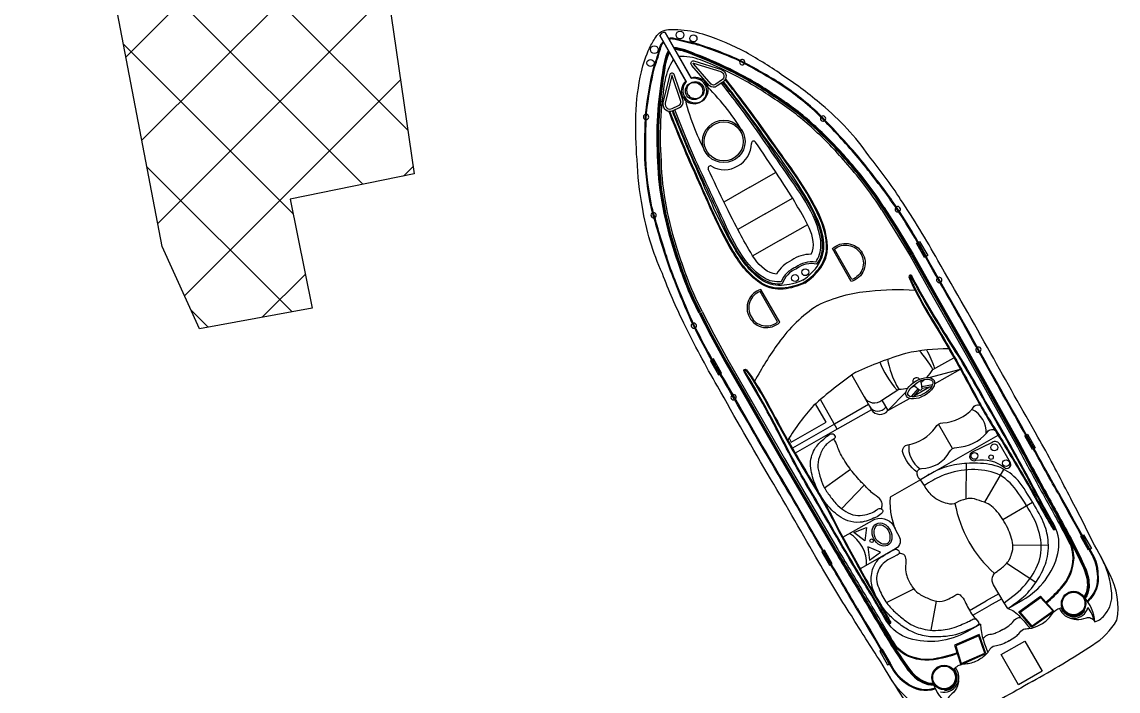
# Model space of a CAD drawing. Header units: metres. Extents: x 287290 to 291869, y 1996410 to 1999955.
# Drawn here: x 288211.4 to 288309.1, y 1996940.7 to 1997000.4 of the extents above; entities that cross this region are included whole.
import ezdxf

# ---------------------------------------------------------------- set-up
doc = ezdxf.new("R2010")
doc.units = ezdxf.units.M
doc.header["$MEASUREMENT"] = 0
doc.layers.add('PORT', color=5, linetype='Continuous')

msp = doc.modelspace()

# ---------------------------------------------------------------- linework, layer by layer
at = {"color": 32, "true_color": 0xcd6928}
for p, q in [((288276.304, 1996985.643), (288278.642, 1996986.978)), ((288276.304, 1996985.643), (288273.965, 1996984.308)), ((288277.656, 1996983.275), (288280.097, 1996984.668)), ((288277.656, 1996983.275), (288275.215, 1996981.881)), ((288279.008, 1996980.906), (288281.456, 1996982.304)), ((288279.008, 1996980.906), (288276.561, 1996979.509)), ((288292.277, 1996968.664), (288295.065, 1996969.407)), ((288292.76, 1996968.091), (288295.065, 1996969.407)), ((288291.62, 1996967.874), (288292.576, 1996968.04)), ((288291.646, 1996967.723), (288292.5, 1996967.871)), ((288288.598, 1996965.715), (288290.23, 1996967.395)), ((288291.286, 1996967.684), (288290.672, 1996966.962)), ((288291.403, 1996967.584), (288290.862, 1996966.948)), ((288290.96, 1996967.063), (288292.32, 1996967.84)), ((288288.068, 1996966.643), (288288.598, 1996965.715)), ((288288.598, 1996965.715), (288290.52, 1996966.812)), ((288283.831, 1996964.51), (288280.089, 1996962.373)), ((288284.086, 1996964.062), (288280.346, 1996961.927)), ((288294.356, 1996962.328), (288293.105, 1996964.519)), ((288292.196, 1996959.966), (288298.427, 1996963.523)), ((288282.948, 1996958.833), (288285.261, 1996960.484)), ((288295.57, 1996957.837), (288295.608, 1996961.005)), ((288297.24, 1996957.54), (288298.945, 1996960.481)), ((288284.469, 1996956.971), (288286.499, 1996959.07)), ((288298.838, 1996956.017), (288301.486, 1996957.553)), ((288299.744, 1996953.71), (288302.909, 1996953.75)), ((288299.204, 1996952.109), (288301.802, 1996950.407)), ((288288.473, 1996948.604), (288290.918, 1996949.82)), ((288298.488, 1996949.387), (288297.37, 1996948.748)), ((288292.448, 1996946.133), (288292.928, 1996948.716)), ((288295.872, 1996947.893), (288297.37, 1996948.748)), ((288298.748, 1996948.938), (288297.627, 1996948.298)), ((288296.163, 1996947.462), (288297.627, 1996948.298)), ((288306.062, 1996947.906), (288306.125, 1996947.863)), ((288293.677, 1996940.835), (288293.682, 1996940.758))]:
    msp.add_line(p, q, dxfattribs=at)
for points in [[(288301.47, 1996941.568, -0.01736), (288295.938, 1996938.583, -0.12634), (288292.945, 1996937.849, -0.172899), (288289.761, 1996940.429, -0.013884), (288287.959, 1996943.324, -0.008973), (288285.35, 1996947.436, -0.01509), (288282.458, 1996952.194, 0.002245), (288278.152, 1996959.62, -0.003342), (288273.411, 1996967.886, -0.016984), (288270.413, 1996973.518, -0.024546), (288268.502, 1996977.938, -0.067942), (288266.724, 1996983.853, -0.033948), (288266.242, 1996988.096, -0.022001), (288266.125, 1996992.06, -0.042872), (288266.629, 1996995.92, -0.059514), (288267.36, 1996998.049, -0.046364), (288267.914, 1996999.016, -0.104882), (288268.396, 1996999.493, -0.104882)], [(288301.47, 1996941.568, 0.01736), (288306.852, 1996944.814, 0.12634), (288309.005, 1996947.019, 0.172899), (288308.401, 1996951.072, 0.013884), (288306.824, 1996954.096, 0.008973), (288304.61, 1996958.432, 0.01509), (288301.981, 1996963.342, -0.002245), (288297.775, 1996970.825, 0.003342), (288293.067, 1996979.109, 0.016984), (288289.74, 1996984.553, 0.024546), (288286.905, 1996988.445, 0.067942), (288282.715, 1996992.983, 0.033948), (288279.305, 1996995.555, 0.022001), (288275.951, 1996997.671, 0.042872), (288272.371, 1996999.199, 0.059514), (288270.166, 1996999.652, 0.046364), (288269.052, 1996999.665, 0.104882), (288268.396, 1996999.493, 0.104882)], [(288285.789, 1996948.079, 0.006425), (288283.125, 1996952.605, 0.002217), (288278.827, 1996960.016, -0.003368), (288274.017, 1996968.327, -0.024633), (288271.111, 1996973.633, -0.015037), (288269.571, 1996977.326, -0.025439), (288268.81, 1996979.424, -0.013843), (288267.495, 1996983.878, -0.040266), (288266.949, 1996988.195, -0.016729), (288267.013, 1996992.262, -0.029739), (288267.735, 1996996.344, 0.01525), (288268.318, 1996998.205, -0.132389), (288268.486, 1996998.518, -0.028442), (288268.583, 1996998.623, -0.028442)], [(288285.856, 1996948.117, 0.006424), (288283.191, 1996952.644, 0.002217), (288278.893, 1996960.055, -0.003368), (288274.083, 1996968.366, -0.024633), (288271.181, 1996973.665, -0.015038), (288269.643, 1996977.355, -0.025461), (288268.883, 1996979.447, -0.013839), (288267.57, 1996983.896, -0.040238), (288267.026, 1996988.197, -0.016715), (288267.089, 1996992.255, -0.029693), (288267.808, 1996996.323, 0.015234), (288268.393, 1996998.186, -0.134036), (288268.543, 1996998.468, -0.024879), (288268.622, 1996998.554, -0.024879)], [(288303.832, 1996958.381, -0.006425), (288301.289, 1996962.976, -0.002217), (288297.091, 1996970.444, 0.003368), (288292.379, 1996978.811, 0.024633), (288289.286, 1996984.01, 0.015037), (288286.888, 1996987.214, 0.025439), (288285.469, 1996988.936, 0.013843), (288282.301, 1996992.332, 0.040266), (288278.861, 1996994.996, 0.016729), (288275.327, 1996997.009, 0.029739), (288271.444, 1996998.462, -0.01525), (288269.545, 1996998.905, 0.132389), (288269.19, 1996998.921, 0.028442), (288269.05, 1996998.89, 0.028442)], [(288303.765, 1996958.343, -0.006424), (288301.222, 1996962.939, -0.002217), (288297.024, 1996970.407, 0.003368), (288292.311, 1996978.774, 0.024633), (288289.223, 1996983.967, 0.015038), (288286.828, 1996987.167, 0.025461), (288285.412, 1996988.884, 0.013839), (288282.248, 1996992.277, 0.040238), (288278.82, 1996994.931, 0.016715), (288275.293, 1996996.94, 0.029693), (288271.425, 1996998.388, -0.015234), (288269.523, 1996998.831, 0.134036), (288269.204, 1996998.845, 0.024879), (288269.089, 1996998.821, 0.024879)], [(288271.781, 1996974.408, -0.031596), (288270.351, 1996977.641, -0.004928), (288269.583, 1996979.865, -0.02844), (288268.566, 1996983.835, -0.042875), (288268.11, 1996987.933, -0.035347), (288268.093, 1996992.049, -0.024093), (288268.537, 1996995.847, -0.079837), (288269.034, 1996997.833)], [(288271.849, 1996974.443, -0.031592), (288270.423, 1996977.667, -0.004926), (288269.656, 1996979.889, -0.028436), (288268.642, 1996983.85, -0.042895), (288268.187, 1996987.937, -0.035363), (288268.17, 1996992.044, -0.024111), (288268.614, 1996995.838, -0.077658), (288269.082, 1996997.75, -0.077658)], [(288271.917, 1996974.479, -0.031588), (288270.496, 1996977.693, -0.004924), (288269.729, 1996979.913, -0.028433), (288268.717, 1996983.865, -0.042917), (288268.264, 1996987.941, -0.035379), (288268.247, 1996992.039, -0.02413), (288268.69, 1996995.828, -0.075408), (288269.13, 1996997.665, -0.075408)], [(288288.278, 1996983.827, 0.031596), (288286.221, 1996986.702, 0.004928), (288284.696, 1996988.494, 0.02844), (288281.794, 1996991.388, 0.042875), (288278.496, 1996993.863, 0.035347), (288274.96, 1996995.97, 0.024093), (288271.464, 1996997.518, 0.079837), (288269.501, 1996998.1)], [(288288.213, 1996983.787, 0.031592), (288286.162, 1996986.653, 0.004926), (288284.639, 1996988.443, 0.028436), (288281.743, 1996991.33, 0.042895), (288278.454, 1996993.799, 0.035363), (288274.926, 1996995.901, 0.024111), (288271.433, 1996997.448, 0.077658), (288269.549, 1996998.016, 0.077658)], [(288288.148, 1996983.746, 0.031588), (288286.103, 1996986.604, 0.004924), (288284.581, 1996988.393, 0.028433), (288281.692, 1996991.273, 0.042917), (288278.412, 1996993.735, 0.035379), (288274.891, 1996995.833, 0.02413), (288271.403, 1996997.377, 0.075408), (288269.597, 1996997.932, 0.075408)], [(288288.018, 1996983.665, 0.031581), (288285.984, 1996986.506, 0.00492), (288284.466, 1996988.291, 0.028426), (288281.589, 1996991.159, 0.042959), (288278.327, 1996993.607, 0.035411), (288274.822, 1996995.696, 0.028829), (288271.895, 1996996.994, 0.092336), (288269.954, 1996997.306, 0.080328)], [(288272.053, 1996974.55, -0.031581), (288270.64, 1996977.745, -0.00492), (288269.875, 1996979.96, -0.028426), (288268.867, 1996983.895, -0.042959), (288268.417, 1996987.949, -0.035411), (288268.4, 1996992.029, -0.028829), (288268.769, 1996995.209, -0.092336), (288269.487, 1996997.039, -0.080328)], [(288273.886, 1996995.01), (288273.373, 1996994.666, -0.382221), (288272.699, 1996994.693), (288271.138, 1996996.5, -0.786544), (288271.296, 1996996.898), (288273.764, 1996996.142, -0.616464), (288273.886, 1996995.01, -3.844907)], [(288269.466, 1996992.487), (288270.023, 1996992.754, 0.382221), (288270.342, 1996993.348), (288269.58, 1996995.61, 0.786544), (288269.157, 1996995.676), (288268.553, 1996993.167, 0.616464), (288269.466, 1996992.487, 3.844907)], [(288288.019, 1996983.663), (288289.234, 1996981.753), (288290.577, 1996979.51), (288292.67, 1996975.79), (288295.578, 1996970.696), (288300.147, 1996962.476, 0.002601), (288302.583, 1996957.983, -0.00441), (288304.654, 1996954.172, -0.002867), (288304.952, 1996953.588, -0.002867)], [(288288.149, 1996983.745), (288289.364, 1996981.834), (288290.709, 1996979.587), (288292.803, 1996975.865), (288295.712, 1996970.771), (288300.282, 1996962.55, 0.002601), (288302.718, 1996958.058, -0.00441), (288304.79, 1996954.243, -0.012997), (288306.09, 1996951.561, -0.113276), (288306.376, 1996949.964, -0.142458), (288306.078, 1996949.1, -0.142458)], [(288288.214, 1996983.786), (288289.43, 1996981.874), (288290.776, 1996979.625), (288292.87, 1996975.903), (288295.779, 1996970.809), (288300.349, 1996962.586, 0.002601), (288302.785, 1996958.095, -0.004411), (288304.858, 1996954.279, -0.013003), (288306.16, 1996951.592, -0.113337), (288306.452, 1996949.96, -0.144821), (288306.131, 1996949.043, -0.138987)], [(288288.278, 1996983.827), (288289.495, 1996981.914), (288290.842, 1996979.664), (288292.937, 1996975.941), (288295.845, 1996970.847), (288300.416, 1996962.623, 0.002601), (288302.852, 1996958.132, -0.004411), (288304.926, 1996954.314, -0.013009), (288306.231, 1996951.623, -0.113396), (288306.529, 1996949.957, -0.146005), (288306.185, 1996948.983, -1.595219)], [(288285.325, 1996977.228), (288283.65, 1996980.16, -0.483063), (288286.315, 1996979.778, -0.50024), (288285.325, 1996977.228, -0.418424)], [(288299.298, 1996948.075), (288300.622, 1996948.831, 0.202722), (288303.759, 1996952.969, 0.178768), (288303.445, 1996955.472, -0.010028), (288301.167, 1996959.668, 0.005356), (288297.317, 1996966.541, 0.016605), (288294.072, 1996972.026, -0.018921), (288290.724, 1996977.727, 0.925873), (288290.483, 1996977.633, 0.041202), (288290.969, 1996976.557, 0.024461), (288292.842, 1996973.262, -0.012888), (288296.426, 1996966.899, 0.019359), (288298.616, 1996963.229, -0.002375), (288301.154, 1996958.985, 0.006386), (288302.692, 1996956.239, 0.013656), (288303.331, 1996955.152, 0.862706), (288303.552, 1996955.247, -0.648089)], [(288303.479, 1996955.223, 0.016488), (288303.378, 1996955.435, -0.010023), (288301.099, 1996959.632, 0.005356), (288297.25, 1996966.504, 0.016607), (288294.007, 1996971.984, -0.018921), (288290.657, 1996977.69, -0.01143), (288290.655, 1996977.694, 0.913283), (288290.556, 1996977.657, 0.041174), (288291.036, 1996976.593, 0.024478), (288292.908, 1996973.303, -0.012889), (288296.493, 1996966.936, 0.019362), (288298.681, 1996963.27, -0.002377), (288301.221, 1996959.023, 0.006391), (288302.759, 1996956.277, 0.013664), (288303.396, 1996955.193, -0.000701), (288303.396, 1996955.192, 0.819976), (288303.479, 1996955.223, 0.819976)], [(288278.966, 1996973.597), (288277.291, 1996976.53, 0.483063), (288276.266, 1996974.04, 0.50024), (288278.966, 1996973.597, 0.418424)], [(288282.327, 1996975.094, -0.096403), (288286.972, 1996976.374, -0.040538), (288291.012, 1996976.472, -1.92312)], [(288282.327, 1996975.094, 0.096403), (288278.864, 1996971.744, 0.040538), (288276.726, 1996968.315, 1.92312)], [(288271.781, 1996974.408), (288272.81, 1996972.388), (288274.064, 1996970.084), (288276.205, 1996966.388), (288279.114, 1996961.293), (288283.872, 1996953.177, -0.002601), (288286.502, 1996948.796, 0.004411), (288288.736, 1996945.07, 0.013009), (288290.39, 1996942.579, 0.113396), (288291.674, 1996941.475, 0.146005), (288292.687, 1996941.276, 1.595219)], [(288271.849, 1996974.443), (288272.878, 1996972.423), (288274.131, 1996970.121), (288276.271, 1996966.426), (288279.18, 1996961.332), (288283.938, 1996953.216, -0.002601), (288286.568, 1996948.835, 0.004411), (288288.801, 1996945.111, 0.013003), (288290.452, 1996942.623, 0.113337), (288291.709, 1996941.543, 0.144821), (288292.662, 1996941.353, 0.138987)], [(288271.918, 1996974.478), (288272.946, 1996972.459), (288274.197, 1996970.159), (288276.338, 1996966.464), (288279.247, 1996961.37), (288284.004, 1996953.256, -0.002601), (288286.634, 1996948.874, 0.00441), (288288.866, 1996945.151, 0.012997), (288290.515, 1996942.668, 0.113276), (288291.745, 1996941.611, 0.142458), (288292.64, 1996941.428, 0.142458)], [(288272.054, 1996974.547), (288273.082, 1996972.531), (288274.331, 1996970.234), (288276.471, 1996966.541), (288279.379, 1996961.447), (288284.136, 1996953.334, -0.002601), (288286.767, 1996948.952, 0.00441), (288288.997, 1996945.232, 0.002867), (288289.348, 1996944.678, 0.002867)], [(288285.731, 1996969.132, -0.033687), (288290.198, 1996970.851, -0.051879), (288294.015, 1996971.263, -1.92312)], [(288296.854, 1996946.68), (288295.645, 1996945.989, -0.202722), (288290.487, 1996945.391, -0.178768), (288288.491, 1996946.934, 0.010028), (288286.036, 1996951.029, -0.005356), (288282.074, 1996957.838, -0.016605), (288279, 1996963.42, 0.018921), (288275.792, 1996969.201, -0.925873), (288275.995, 1996969.361, -0.041202), (288276.674, 1996968.396, -0.024461), (288278.56, 1996965.107, 0.012888), (288282.218, 1996958.787, -0.019359), (288284.265, 1996955.035, 0.002375), (288286.63, 1996950.693, -0.006386), (288288.213, 1996947.972, -0.013656), (288288.825, 1996946.869, -0.862706), (288288.63, 1996946.728, 0.648089)], [(288288.688, 1996946.778, -0.016488), (288288.557, 1996946.973, 0.010023), (288286.101, 1996951.069, -0.005356), (288282.14, 1996957.876, -0.016607), (288279.068, 1996963.455, 0.018921), (288275.857, 1996969.24, 0.01143), (288275.855, 1996969.243, -0.913283), (288275.937, 1996969.31, -0.041174), (288276.609, 1996968.356, -0.024478), (288278.492, 1996965.072, 0.012889), (288282.152, 1996958.747, -0.019362), (288284.197, 1996955, 0.002377), (288286.564, 1996950.654, -0.006391), (288288.146, 1996947.934, -0.013664), (288288.757, 1996946.834, 0.000701), (288288.757, 1996946.834, -0.819976), (288288.688, 1996946.778, -0.819976)], [(288285.731, 1996969.132, 0.033687), (288281.98, 1996966.159, 0.051879), (288279.686, 1996963.081, 1.92312)], [(288285.384, 1996968.866), (288286.484, 1996966.94, 0.462925), (288288.068, 1996966.643), (288289.569, 1996967.625)], [(288286.484, 1996966.94), (288286.961, 1996966.104, 0.545737), (288288.42, 1996966.027, 0.282905)], [(288286.961, 1996966.104), (288287.134, 1996965.802, 0.516839), (288288.598, 1996965.715, 0.282905)], [(288291.199, 1996960.239, -0.164009), (288289.916, 1996962.063, -0.407559), (288290.39, 1996962.679, 0.20466), (288292.837, 1996964.225, -0.28657), (288293.49, 1996964.626, 0.198759), (288296.181, 1996965.927, -0.45148), (288296.885, 1996966.171, -1.463971)], [(288291.522, 1996959.54, -0.291269), (288291.201, 1996960.255, -0.299867), (288291.601, 1996960.558, 0.273478), (288294.087, 1996962.034, -0.28657), (288294.74, 1996962.436, 0.198759), (288297.432, 1996963.736, -0.45148), (288298.136, 1996963.981, -1.463971)], [(288291.522, 1996959.54), (288288.815, 1996957.995, 0.158322), (288289.564, 1996954.558, -0.417676), (288289.324, 1996953.419), (288286.133, 1996951.597)], [(288299.298, 1996948.075), (288298.953, 1996948.583), (288298.026, 1996950.186, -0.448043), (288298.342, 1996951.382, 0.025561), (288299.082, 1996951.985, 0.15676), (288299.621, 1996952.94, 0.144288), (288299.739, 1996953.751, 0.079427), (288299.279, 1996955.236, 0.054179), (288298.343, 1996956.706, 0.127294), (288297.214, 1996957.55, -0.025195), (288296.309, 1996957.862, 0.112656), (288295.562, 1996957.835, 0.061652), (288294.69, 1996957.5, -0.222278), (288293.928, 1996957.42, -0.049109), (288293.235, 1996957.672, -0.09997), (288292.57, 1996958.098, -0.045992), (288291.855, 1996959.025), (288291.522, 1996959.54)], [(288303.765, 1996958.345, 0.002941), (288305.609, 1996955.002, -0.002014), (288306.77, 1996952.865, -0.130992), (288307.243, 1996951.179, -0.261832), (288306.368, 1996948.737, -0.261832)], [(288303.832, 1996958.381, 0.002942), (288305.676, 1996955.04, -0.002013), (288306.837, 1996952.903, -0.130442), (288307.32, 1996951.186, -0.261246), (288306.418, 1996948.68, -0.209197)], [(288284.598, 1996954.418), (288287.436, 1996956.038, -0.406088), (288289.243, 1996955.197)], [(288302.685, 1996948.638, 0.043334), (288303.985, 1996949.896, 0.18333), (288305.114, 1996952.586, 0.123985), (288304.494, 1996954.645, -0.015377), (288303.837, 1996956.016)], [(288302.736, 1996948.581, 0.043195), (288304.042, 1996949.845, 0.183415), (288305.191, 1996952.586, 0.094511), (288304.802, 1996954.219)], [(288307.047, 1996946.877, 0.164393), (288308.013, 1996947.6, 0.188684), (288308.56, 1996949.426, 0.10758), (288307.546, 1996952.772)], [(288285.789, 1996948.079, -0.002942), (288287.73, 1996944.793, 0.002013), (288288.979, 1996942.707, 0.130442), (288290.213, 1996941.419, 0.261246), (288292.83, 1996940.921, 0.209197)], [(288285.855, 1996948.119, -0.002941), (288287.796, 1996944.832, 0.002014), (288289.046, 1996942.745, 0.130992), (288290.258, 1996941.481, 0.261832), (288292.805, 1996940.993, 0.261832)], [(288294.763, 1996944.115, -0.043334), (288293.018, 1996943.635, -0.18333), (288290.128, 1996944.029, -0.123985), (288288.671, 1996945.61, 0.015377), (288287.823, 1996946.873)], [(288294.786, 1996944.042, -0.043195), (288293.034, 1996943.56, -0.183415), (288290.089, 1996943.963, -0.094511), (288288.88, 1996945.128)], [(288294.062, 1996939.463, -0.164393), (288292.948, 1996938.999, -0.188684), (288291.098, 1996939.455, -0.10758), (288288.732, 1996942.03)]]:
    msp.add_lwpolyline(points, format="xyb", dxfattribs=at)
for points in [[(288270.6, 1996995.09), (288268.275, 1996999.163)], [(288268.275, 1996999.163), (288270.619, 1996995.058)], [(288268.742, 1996999.43), (288271.085, 1996995.325)], [(288271.067, 1996995.357), (288268.742, 1996999.43)], [(288291.958, 1996979.432), (288291.87, 1996979.382), (288291.145, 1996980.652), (288291.242, 1996980.707)], [(288291.308, 1996980.746), (288291.424, 1996980.811), (288292.149, 1996979.541), (288292.024, 1996979.47)], [(288272.895, 1996970.232), (288272.78, 1996970.166), (288273.505, 1996968.896), (288273.63, 1996968.967)], [(288273.696, 1996969.005), (288273.784, 1996969.055), (288273.059, 1996970.325), (288272.962, 1996970.27)], [(288292.617, 1996969.395), (288294.489, 1996970.433)], [(288279.789, 1996963.252), (288279.987, 1996962.905), (288283.1, 1996964.683), (288282.163, 1996966.324)], [(288287.134, 1996965.802), (288284.086, 1996964.062), (288282.583, 1996966.695)], [(288286.878, 1996966.25), (288283.831, 1996964.51)], [(288301.567, 1996962.299), (288301.499, 1996962.261), (288300.806, 1996963.475), (288300.89, 1996963.523)], [(288300.957, 1996963.562), (288301.043, 1996963.611), (288301.736, 1996962.396), (288301.633, 1996962.337)], [(288306.537, 1996953.298), (288306.491, 1996953.272), (288305.79, 1996954.501), (288305.861, 1996954.541)], [(288305.928, 1996954.579), (288306.048, 1996954.648), (288306.749, 1996953.419), (288306.603, 1996953.336)], [(288283.566, 1996952.022), (288283.634, 1996952.06), (288282.94, 1996953.275), (288282.856, 1996953.227)], [(288282.789, 1996953.189), (288282.703, 1996953.139), (288283.397, 1996951.925), (288283.5, 1996951.984)], [(288288.792, 1996943.166), (288288.837, 1996943.192), (288288.136, 1996944.421), (288288.065, 1996944.38)], [(288287.998, 1996944.342), (288287.878, 1996944.273), (288288.579, 1996943.045), (288288.725, 1996943.128)]]:
    msp.add_lwpolyline(points, dxfattribs=at)
for points in [[(288273.78, 1996995.171), (288273.257, 1996994.819, -0.383069), (288272.838, 1996994.826), (288271.26, 1996996.652, -0.853636), (288271.261, 1996996.708), (288273.702, 1996995.96, -0.613527)], [(288269.381, 1996992.659), (288269.95, 1996992.931, 0.383069), (288270.157, 1996993.295), (288269.387, 1996995.582, 0.853636), (288269.338, 1996995.61), (288268.741, 1996993.128, 0.613527)], [(288285.396, 1996977.412), (288283.845, 1996980.128, -0.460147), (288286.184, 1996979.699, -0.47706)], [(288278.771, 1996973.629), (288277.22, 1996976.345, 0.460147), (288276.401, 1996974.113, 0.47706)], [(288296.052, 1996961.977, 0.917705), (288296.454, 1996961.292, -0.209704), (288298.984, 1996960.647, 0.850912), (288299.517, 1996961.07), (288298.603, 1996962.669, 0.435659), (288297.888, 1996962.886)]]:
    msp.add_lwpolyline(points, format="xyb", close=True, dxfattribs=at)
for points in [[(288286.533, 1996954.101), (288285.567, 1996954.843), (288286.693, 1996955.309)], [(288286.828, 1996953.585), (288286.976, 1996952.375), (288287.95, 1996953.108)], [(288301.439, 1996946.394), (288300.275, 1996947.766), (288302.211, 1996949.161), (288303.435, 1996947.81)], [(288301.452, 1996946.497), (288300.387, 1996947.752), (288302.2, 1996949.059), (288303.32, 1996947.822)], [(288297.329, 1996944.047), (288296.739, 1996945.747), (288294.553, 1996944.789), (288295.095, 1996943.048)], [(288297.233, 1996944.088), (288296.694, 1996945.644), (288294.647, 1996944.746), (288295.143, 1996943.153)], [(288300.247, 1996941.272), (288298.71, 1996943.965), (288300.808, 1996945.162), (288302.345, 1996942.47)]]:
    msp.add_lwpolyline(points, close=True, dxfattribs=at)
for centre, radius in [((288270.075, 1996999.218), 0.349), ((288271.27, 1996998.905), 0.313), ((288267.779, 1996997.907), 0.349), ((288267.442, 1996996.719), 0.313), ((288271.322, 1996994.218), 0.771), ((288271.451, 1996994.292), 0.771), ((288273.973, 1996989.725), 1.896), ((288273.973, 1996989.725), 1.896), ((288273.973, 1996989.725), 1.743), ((288273.973, 1996989.725), 1.743), ((288280.325, 1996977.541), 0.305), ((288281.237, 1996978.062), 0.305), ((288298.089, 1996962.44), 0.304), ((288296.319, 1996961.678), 0.304), ((288297.803, 1996961.566), 0.197), ((288299.13, 1996961.032), 0.304), ((288287.157, 1996954.115), 0.163), ((288305.158, 1996948.515), 1.09), ((288305.158, 1996948.515), 1.013), ((288293.612, 1996941.923), 1.09), ((288293.612, 1996941.923), 1.013)]:
    msp.add_circle(centre, radius, dxfattribs=at)
for centre, radius, start, end in [((288268.691, 1996998.976), 0.456, 83.63244, 155.81773), ((288268.691, 1996998.976), 0.456, 83.63244, 155.81773), ((288275.615, 1996996.797), 0.237, 158.13242, 325.71484), ((288275.615, 1996996.797), 0.237, 344.35261, 139.49466), ((288271.322, 1996994.218), 1.132, 129.60906, 102.05861), ((288271.451, 1996994.292), 1.132, 137.39156, 109.84111), ((288258.413, 1996980.192), 20.143, 31.32689, 46.3977), ((288290.092, 1996998.28), 20.143, 193.05247, 208.12328), ((288267.048, 1996991.906), 0.237, 99.95551, 255.09756), ((288267.048, 1996991.906), 0.237, 273.73533, 81.31774), ((288282.823, 1996991.762), 0.237, 146.74429, 301.37851), ((288282.823, 1996991.762), 0.237, 320.01356, 128.10924), ((288274.151, 1996989.554), 2.281, 297.98474, 359.78585), ((288276.633, 1996989.547), 0.202, 34.06274, 180.53048), ((288272.774, 1996987.344), 0.202, 58.91969, 205.38743), ((288274.03, 1996989.485), 2.281, 239.66431, 301.46543), ((288289.483, 1996983.675), 0.237, 137.06441, 289.34004), ((288289.483, 1996983.675), 0.237, 307.99894, 118.40552), ((288267.721, 1996983.139), 0.237, 111.34093, 279.4366), ((288267.721, 1996983.139), 0.237, 298.07166, 92.70587), ((288281.705, 1996976.765), 2.894, 88.84922, 125.45156), ((288281.204, 1996976.479), 2.894, 113.9986, 150.60094), ((288281.796, 1996976.68), 2.3, 80.68687, 128.43663), ((288281.796, 1996976.68), 2.146, 77.2295, 128.43663), ((288281.231, 1996976.358), 2.3, 111.01354, 158.7633), ((288281.231, 1996976.358), 2.146, 111.01354, 162.22066), ((288293.174, 1996977.375), 0.237, 133.35516, 285.93569), ((288293.174, 1996977.375), 0.237, 304.59587, 114.69498), ((288271.3, 1996973.293), 0.237, 121.04465, 291.45123), ((288271.3, 1996973.293), 0.237, 310.11012, 102.38575), ((288296.667, 1996971.15), 0.237, 130.94709, 287.19622), ((288296.667, 1996971.15), 0.237, 305.82042, 112.32289), ((288289.547, 1996971.173), 3.548, 315.15928, 329.91509), ((288289.547, 1996971.173), 3.548, 289.6742, 293.91411), ((288291.16, 1996968.294), 0.347, 40.52738, 198.87295), ((288291.94, 1996968.723), 1.241, 205.84052, 206.10983), ((288291.94, 1996968.723), 1.241, 215.32761, 241.32047), ((288290.393, 1996967.839), 1.241, 33.34033, 33.60964), ((288290.393, 1996967.839), 1.241, 358.1297, 25.76978), ((288289.547, 1996971.173), 3.548, 304.62757, 310.96689), ((288274.849, 1996966.912), 0.237, 124.75518, 294.8543), ((288274.849, 1996966.912), 0.237, 313.51448, 106.09501), ((288289.547, 1996971.173), 3.548, 270.35006, 283.70107), ((288291.489, 1996967.716), 0.166, 209.72508, 29.72508), ((288295.121, 1996963.801), 2.243, 356.34953, 64.49703), ((288292.698, 1996962.417), 2.243, 172.92511, 237.12926), ((288305.554, 1996959.502), 11.166, 190.6246, 228.09718), ((288283.581, 1996952.074), 3.124, 357.19364, 59.08112), ((288303.536, 1996946.669), 3.517, 3.3938, 43.72942), ((288305.158, 1996948.515), 1.32, 199.0509, 343.9525), ((288305.158, 1996948.515), 1.167, 199.0509, 326.00078), ((288303.64, 1996946.004), 3.517, 14.36717, 37.5997), ((288293.612, 1996941.923), 1.32, 255.49767, 40.39927), ((288293.612, 1996941.923), 1.167, 273.44939, 40.39927), ((288296.026, 1996942.381), 3.517, 195.72075, 236.05637)]:
    msp.add_arc(centre, radius, start, end, dxfattribs=at)
for start_param, end_param in [(4.712389, 5.232342), (0.830012, 1.576846)]:
    msp.add_ellipse((288291.086, 1996968.521), major_axis=(-2.054, 3.598), ratio=0.425319, start_param=start_param, end_param=end_param, dxfattribs=at)
for centre, major_axis, ratio in [((288291.489, 1996967.716), (1.225, 0.699), 0.533092), ((288288.08, 1996954.667), (-0.495, 0.966), 0.758117)]:
    msp.add_ellipse(centre, major_axis=major_axis, ratio=ratio, dxfattribs=at)
for points, knots in [([(288281.141, 1996977.158), (288282.258, 1996977.926), (288283.198, 1996979.067), (288283.078, 1996981.824), (288282.474, 1996983.121), (288280.566, 1996986.586), (288278.971, 1996988.584), (288276.401, 1996992.247), (288275.281, 1996993.719), (288274.1, 1996995.241)], [0, 0, 0, 0, 0.0480884, 0.0480884, 0.0961768, 0.0961768, 0.1985377, 0.1985377, 0.2704106, 0.2704106, 0.2704106, 0.2704106]), ([(288281.185, 1996977.094), (288282.27, 1996977.841), (288283.235, 1996978.935), (288283.203, 1996981.635), (288282.651, 1996982.923), (288280.795, 1996986.398), (288279.193, 1996988.381), (288276.575, 1996992.147), (288275.386, 1996993.709), (288274.136, 1996995.32)], [0, 0, 0, 0, 0.0462196, 0.0462196, 0.0924392, 0.0924392, 0.1947325, 0.1947325, 0.2709084, 0.2709084, 0.2709084, 0.2709084]), ([(288282.168, 1996978.949), (288282.461, 1996979.403), (288282.642, 1996979.89), (288282.629, 1996981.6), (288282.092, 1996982.862), (288280.926, 1996984.973), (288280.216, 1996985.93), (288278.146, 1996988.904), (288276.799, 1996990.941), (288274.821, 1996993.562), (288274.295, 1996994.24), (288273.769, 1996994.92)], [0.0248254, 0.0248254, 0.0248254, 0.0248254, 0.0474598, 0.0474598, 0.0949196, 0.0949196, 0.1423794, 0.1423794, 0.237299, 0.237299, 0.2709084, 0.2709084, 0.2709084, 0.2709084]), ([(288282.27, 1996978.773), (288282.439, 1996979.014), (288283.027, 1996980.106), (288282.308, 1996983.33), (288279.601, 1996986.995), (288276.817, 1996991.234), (288274.741, 1996993.915), (288273.891, 1996995.014)], [0.0234044, 0.0234044, 0.0234044, 0.0234044, 0.0350942, 0.0739111, 0.138251, 0.2165713, 0.2709084, 0.2709084, 0.2709084, 0.2709084]), ([(288281.011, 1996977.347), (288282.151, 1996978.132), (288283.015, 1996979.274), (288282.771, 1996982.047), (288282.107, 1996983.348), (288280.11, 1996986.836), (288278.492, 1996988.898), (288275.976, 1996992.426), (288274.966, 1996993.751), (288273.951, 1996995.061)], [0, 0, 0, 0, 0.0508337, 0.0508337, 0.1016674, 0.1016674, 0.2060328, 0.2060328, 0.2709084, 0.2709084, 0.2709084, 0.2709084]), ([(288281.185, 1996977.094), (288279.991, 1996976.539), (288278.558, 1996976.265), (288276.249, 1996977.665), (288275.42, 1996978.795), (288273.371, 1996982.159), (288272.478, 1996984.547), (288270.565, 1996988.716), (288269.824, 1996990.533), (288269.072, 1996992.429)], [0, 0, 0, 0, 0.0462196, 0.0462196, 0.0924392, 0.0924392, 0.1947325, 0.1947325, 0.2709084, 0.2709084, 0.2709084, 0.2709084]), ([(288281.153, 1996977.164), (288279.923, 1996976.593), (288278.463, 1996976.364), (288276.15, 1996977.868), (288275.34, 1996979.047), (288273.325, 1996982.452), (288272.416, 1996984.841), (288270.567, 1996988.916), (288269.869, 1996990.629), (288269.159, 1996992.42)], [0, 0, 0, 0, 0.0480884, 0.0480884, 0.0961768, 0.0961768, 0.1985377, 0.1985377, 0.2704106, 0.2704106, 0.2704106, 0.2704106]), ([(288281.056, 1996977.373), (288279.8, 1996976.789), (288278.378, 1996976.627), (288276.114, 1996978.246), (288275.331, 1996979.478), (288273.342, 1996982.972), (288272.389, 1996985.413), (288270.629, 1996989.373), (288270.002, 1996990.916), (288269.389, 1996992.456)], [0, 0, 0, 0, 0.0508337, 0.0508337, 0.1016674, 0.1016674, 0.2060328, 0.2060328, 0.2709084, 0.2709084, 0.2709084, 0.2709084]), ([(288279.188, 1996977.013), (288278.894, 1996976.991), (288277.655, 1996977.039), (288275.244, 1996979.297), (288273.464, 1996983.49), (288271.228, 1996988.043), (288269.974, 1996991.194), (288269.461, 1996992.484)], [0.0234044, 0.0234044, 0.0234044, 0.0234044, 0.0350942, 0.0739111, 0.138251, 0.2165713, 0.2709084, 0.2709084, 0.2709084, 0.2709084]), ([(288279.088, 1996977.191), (288278.548, 1996977.169), (288278.037, 1996977.26), (288276.571, 1996978.141), (288275.756, 1996979.245), (288274.532, 1996981.322), (288274.068, 1996982.419), (288272.559, 1996985.714), (288271.489, 1996987.91), (288270.238, 1996990.945), (288269.921, 1996991.743), (288269.603, 1996992.541)], [0.0248254, 0.0248254, 0.0248254, 0.0248254, 0.0474598, 0.0474598, 0.0949196, 0.0949196, 0.1423794, 0.1423794, 0.237299, 0.237299, 0.2709084, 0.2709084, 0.2709084, 0.2709084]), ([(288281.763, 1996979.659), (288282.488, 1996981.085), (288281.004, 1996983.071), (288279.806, 1996985.22), (288278.014, 1996987.911), (288276.798, 1996989.664)], [0.0313661, 0.0313661, 0.0313661, 0.0313661, 0.1084744, 0.1084744, 0.1920729, 0.1920729, 0.1920729, 0.1920729]), ([(288278.682, 1996977.9), (288277.086, 1996978), (288276.13, 1996980.288), (288274.888, 1996982.412), (288273.481, 1996985.323), (288272.59, 1996987.262)], [0.0313661, 0.0313661, 0.0313661, 0.0313661, 0.1084744, 0.1084744, 0.1920729, 0.1920729, 0.1920729, 0.1920729]), ([(288292.58, 1996968.34), (288292.501, 1996968.478), (288292.223, 1996968.569), (288291.082, 1996968.326), (288290.292, 1996967.476), (288290.45, 1996966.842), (288291.376, 1996966.859), (288292.508, 1996967.719), (288292.682, 1996968.161), (288292.58, 1996968.34)], [0, 0, 0, 0, 1.031451, 1.031451, 2.992455, 2.992455, 4.95346, 4.95346, 6.283185, 6.283185, 6.283185, 6.283185]), ([(288298.953, 1996948.583), (288300.407, 1996949.569), (288301.544, 1996950.749), (288302.555, 1996953.682), (288302.152, 1996955.246), (288300.403, 1996958.18), (288299.501, 1996959.724), (288296.676, 1996960.644), (288294.821, 1996960.502), (288292.842, 1996959.657), (288292.368, 1996959.356), (288291.855, 1996959.025)], [0, 0, 0, 0, 0.0684102, 0.0684102, 0.1368204, 0.1368204, 0.2052306, 0.2052306, 0.2736407, 0.2736407, 0.2974604, 0.2974604, 0.2974604, 0.2974604]), ([(288287.655, 1996955.497), (288287.334, 1996955.332), (288287.253, 1996954.678), (288287.888, 1996953.76), (288288.435, 1996953.67), (288288.909, 1996954.288), (288288.776, 1996955.021), (288288.131, 1996955.554), (288287.849, 1996955.596), (288287.655, 1996955.497)], [0, 0, 0, 0, 1.743273, 1.743273, 3.486547, 3.486547, 5.22982, 5.22982, 6.283185, 6.283185, 6.283185, 6.283185]), ([(288298.833, 1996946.185), (288299.02, 1996946.295), (288299.331, 1996946.479), (288299.738, 1996946.84), (288300.018, 1996947.239), (288300.321, 1996947.271), (288300.436, 1996947.278)], [0, 0, 0, 0, 0.00840925, 0.01405459, 0.02148076, 0.02583256, 0.02583256, 0.02583256, 0.02583256]), ([(288298.833, 1996946.185), (288298.644, 1996946.081), (288298.327, 1996945.906), (288297.81, 1996945.739), (288297.323, 1996945.7), (288297.142, 1996945.456), (288297.077, 1996945.361)], [0, 0, 0, 0, 0.00840925, 0.01405459, 0.02148076, 0.02583256, 0.02583256, 0.02583256, 0.02583256])]:
    msp.add_open_spline(points, degree=3, knots=knots, dxfattribs=at)
for points in [[(288292.034, 1996971.149), (288292.329, 1996970.643), (288292.585, 1996970.076), (288292.768, 1996969.452)], [(288287.875, 1996970.043), (288288.2, 1996969.212), (288288.701, 1996968.336), (288289.435, 1996967.549)]]:
    msp.add_open_spline(points, degree=3, dxfattribs=at)
for points in [[(288283.374, 1996962.918), (288283.621, 1996963.084), (288283.905, 1996963.34), (288283.712, 1996963.634), (288283.144, 1996963.397), (288282.258, 1996962.56), (288281.713, 1996961.19), (288281.955, 1996959.605), (288282.534, 1996958.251), (288283.608, 1996956.854), (288285.025, 1996955.898), (288286.122, 1996955.757), (288287.494, 1996956.187), (288288.024, 1996956.531), (288288.162, 1996956.797), (288287.901, 1996956.995), (288287.597, 1996956.858), (288286.554, 1996956.418), (288285.7, 1996956.387), (288284.851, 1996956.712), (288284.151, 1996957.247), (288283.443, 1996958.088), (288282.877, 1996958.97), (288282.544, 1996959.88), (288282.352, 1996960.87), (288282.589, 1996961.836), (288283.114, 1996962.696), (288283.374, 1996962.918)], [(288288.04, 1996956.948), (288288.088, 1996957.338), (288287.966, 1996957.743), (288287.393, 1996958.236), (288286.932, 1996958.629), (288286.263, 1996959.322), (288285.31, 1996960.418), (288284.878, 1996961.046), (288284.458, 1996961.718), (288284.193, 1996962.277), (288284.001, 1996962.805), (288283.79, 1996963.187)], [(288299.298, 1996948.075), (288300.7, 1996949.125), (288301.995, 1996950.705), (288302.702, 1996952.241), (288302.883, 1996954.188), (288302.455, 1996955.787), (288301.365, 1996957.753), (288300, 1996959.69), (288298.409, 1996960.723), (288296.33, 1996961.024), (288294.54, 1996960.875), (288292.726, 1996960.26), (288291.522, 1996959.54)], [(288289.61, 1996953.013), (288289.991, 1996952.908), (288290.207, 1996952.41), (288290.165, 1996951.718), (288290.286, 1996950.982), (288290.77, 1996950.014), (288291.302, 1996949.444), (288292.224, 1996948.957), (288292.963, 1996948.711), (288293.902, 1996948.879), (288294.467, 1996949.179), (288294.878, 1996949.344), (288295.176, 1996949.146), (288295.56, 1996948.513), (288296.298, 1996947.301), (288296.695, 1996946.709), (288296.038, 1996946.27), (288294.641, 1996945.732), (288293.496, 1996945.562), (288292.18, 1996945.571), (288290.861, 1996945.951), (288289.799, 1996946.559), (288288.916, 1996947.299), (288288.153, 1996948.152), (288287.541, 1996949.184), (288287.137, 1996950.335), (288287.134, 1996951.024), (288287.302, 1996951.702), (288287.861, 1996952.545), (288288.37, 1996952.874), (288289.02, 1996953.244), (288289.439, 1996953.345), (288289.61, 1996953.013), (288289.327, 1996952.786), (288288.61, 1996952.404), (288288.061, 1996951.962), (288287.709, 1996951.311), (288287.593, 1996950.664), (288287.78, 1996949.915), (288288.431, 1996948.663), (288289.221, 1996947.772), (288290.066, 1996947.057), (288290.864, 1996946.546), (288291.501, 1996946.307), (288292.336, 1996946.143), (288293.347, 1996946.145), (288294.083, 1996946.266), (288294.901, 1996946.526), (288295.547, 1996946.803), (288295.997, 1996947.017), (288296.345, 1996947.161), (288296.539, 1996947.033)], [(288299.298, 1996948.075), (288299.866, 1996947.804), (288300.406, 1996947.31), (288301.267, 1996946.301)], [(288299.404, 1996945.185), (288299.947, 1996945.534), (288300.268, 1996945.825), (288300.683, 1996946.215), (288301.172, 1996946.29), (288302.151, 1996946.605), (288303.007, 1996947.277), (288303.369, 1996947.747), (288303.649, 1996947.969), (288304.128, 1996948.158)], [(288296.854, 1996946.68), (288296.914, 1996946.119), (288297.064, 1996945.402), (288297.496, 1996944.148)], [(288304.737, 1996947.264), (288305.207, 1996947.115), (288306.063, 1996947.166), (288306.523, 1996947.272), (288306.863, 1996947.112), (288307.047, 1996946.877)], [(288299.404, 1996945.185), (288298.828, 1996944.895), (288298.414, 1996944.766), (288297.867, 1996944.607), (288297.554, 1996944.224), (288296.786, 1996943.541), (288295.772, 1996943.145), (288295.182, 1996943.073), (288294.849, 1996942.944), (288294.443, 1996942.628)], [(288294.903, 1996941.649), (288294.793, 1996941.168), (288294.314, 1996940.457), (288293.989, 1996940.115), (288293.953, 1996939.741), (288294.062, 1996939.463)]]:
    msp.add_spline(points, degree=3, dxfattribs=at)
at = {"layer": 'PORT'}
for p, q in [((288223.922, 1996980.353), (288211.413, 1997045.568)), ((288241.224, 1997022.125), (288246.378, 1996986.829)), ((288246.378, 1996986.829), (288235.322, 1996984.585)), ((288235.322, 1996984.585), (288237.291, 1996974.855)), ((288227.241, 1996973.022), (288223.922, 1996980.353)), ((288237.291, 1996974.855), (288227.241, 1996973.022)), ((288237.291, 1996974.855), (288237.291, 1996974.855))]:
    msp.add_line(p, q, dxfattribs=at)
at = {"layer": 'PORT', "linetype": 'Continuous'}
for p, q in [((288245.809, 1996990.725), (288216.266, 1997020.269)), ((288220.681, 1996997.25), (288241.776, 1997018.346)), ((288222.103, 1996989.834), (288242.902, 1997010.633)), ((288241.796, 1996985.899), (288218.363, 1997009.332)), ((288223.526, 1996982.418), (288244.028, 1997002.92)), ((288235.588, 1996983.269), (288220.461, 1996998.396)), ((288225.909, 1996975.963), (288245.154, 1996995.208)), ((288235.491, 1996974.527), (288222.559, 1996987.459)), ((288245.42, 1996986.635), (288246.281, 1996987.495)), ((288232.826, 1996974.041), (288236.677, 1996977.891)), ((288228.016, 1996973.163), (288226.483, 1996974.696))]:
    msp.add_line(p, q, dxfattribs=at)

doc.saveas('drawing.dxf')
